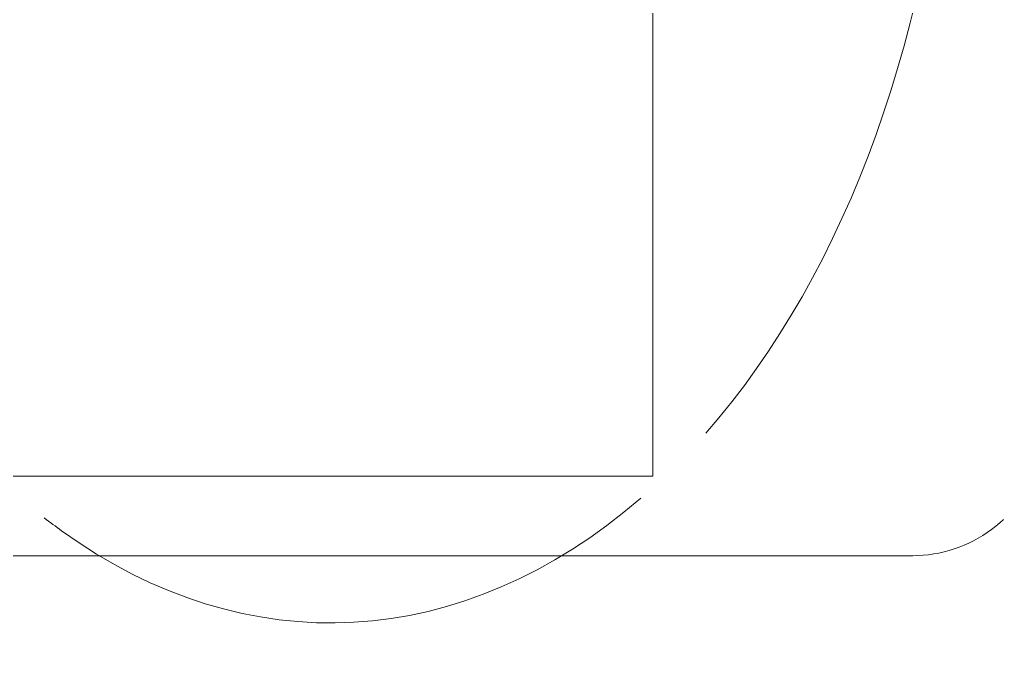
# Model space of a CAD drawing. Header units: metres. Extents: x 147 to 427, y -16 to 162.
# Drawn here: x 329.3497 to 329.5877, y 83.2276 to 83.3835 of the extents above; entities that cross this region are included whole.
import ezdxf

# ---------------------------------------------------------------- set-up
doc = ezdxf.new("R2010")
doc.units = ezdxf.units.M
doc.layers.add('1053_ARQ_BASE_MATADOURO_dwg', color=7, linetype='Continuous', lineweight=5, true_color=0x767676)
doc.layers.add('A-EQUIPAMENTOS', color=7, linetype='Continuous', lineweight=5)
doc.layers.add('P-SANR-FIXT', color=7, linetype='Continuous', lineweight=5)

# ---------------------------------------------------------------- blocks, each defined once
blk = doc.blocks.new('USO_ESG_Cuba lavatório retângular - Uso geral-3647402-TÉRREO 1_20 - Dependente 1')
at = {"layer": 'P-SANR-FIXT', "color": 9, "true_color": 0xc0c0c0}
for p, q in [((-0.2050525168768398, 0.3572648151943151), (-0.2050525168768398, 0.08215698149936179)), ((-0.1858498807490326, 0.3576249999999222), (-0.1858498807490326, 0.1450000000000001)), ((-0.185849880749034, 0.145), (0.1869294648993059, 0.145))]:
    blk.add_line(p, q, dxfattribs=at)
at = {"layer": 'P-SANR-FIXT', "color": 254, "true_color": 0xd3d3d3}
for p, q in [((-0.1200121126368137, 0.145), (-0.1858498807490335, 0.145)), ((0.1210916967870846, 0.145), (-0.1200121126368137, 0.145))]:
    blk.add_line(p, q, dxfattribs=at)
at = {"layer": 'P-SANR-FIXT', "color": 9, "true_color": 0xc0c0c0, "flags": 128}
blk.add_lwpolyline([(-0.2050525168768398, 0.08215698149936179), (-0.2050269639875696, 0.08087950739216468), (-0.2049503461988423, 0.07960407697105656), (-0.2048227860828311, 0.07833273065238755), (-0.2046444877086013, 0.07706750231954429), (-0.2044157363154136, 0.07581041606748767), (-0.2041368978565684, 0.07456348296641808), (-0.2038084184144151, 0.07332869784304386), (-0.2034308234856941, 0.07210803609012546), (-0.203004717142064, 0.0709034505063748), (-0.2025307810624166, 0.06971686817156042), (-0.2020097734436342, 0.06855018736458114), (-0.2014425277866689, 0.06740527452520073), (-0.200829951563629, 0.06628396127025517), (-0.2001730247656629, 0.06518804146169896), (-0.1994727983356601, 0.06411926833716317), (-0.1987303924864635, 0.06307935170593591), (-0.1979469949090968, 0.06206995521272184), (-0.1971238588724628, 0.06109269367666494), (-0.1962623012187392, 0.06014913050743708)], dxfattribs=at)
blk = doc.blocks.new('1053_ARQ_BASE_MATADOURO_dwg_arq geral tgov-4039641-TÉRREO 1_20 - Dependente 1')
at = {"layer": 'A-EQUIPAMENTOS', "color": 9, "true_color": 0xc3c3c3}
for major_axis, ratio, start_param, end_param in [((0, 0.2249999999999941), 0.6666666666665998, 3.791733392186591, 4.643209188305529), ((0, 0.2249999999999945), 0.6666666666665845, 2.692793703076946, 3.665523690144829), ((0, 0.2249999999999945), 0.6666666666665901, 2.661258014826185, 2.69279370307695)]:
    blk.add_ellipse((30.82315178689896, 0.2765506971627474), major_axis=major_axis, ratio=ratio, start_param=start_param, end_param=end_param, dxfattribs=at)
blk = doc.blocks.new('1053_ARQ_BASE_MATADOURO_dwg-3625622-TÉRREO 1_20 - Dependente 1')
blk.add_blockref('1053_ARQ_BASE_MATADOURO_dwg_arq geral tgov-4039641-TÉRREO 1_20 - Dependente 1', (130.2097949645677, 83.1860339743535))

msp = doc.modelspace()

# ---------------------------------------------------------------- block references
at = {"layer": '1053_ARQ_BASE_MATADOURO_dwg', "color": 253, "true_color": 0xaaaaaa}
msp.add_blockref('1053_ARQ_BASE_MATADOURO_dwg-3625622-TÉRREO 1_20 - Dependente 1', (168.3919546120403, 0), dxfattribs=at)
at = {"layer": 'P-SANR-FIXT', "color": 9, "true_color": 0xc0c0c0, "rotation": 89.99999999999818}
msp.add_blockref('USO_ESG_Cuba lavatório retângular - Uso geral-3647402-TÉRREO 1_20 - Dependente 1', (329.6479213804504, 83.45890508121633), dxfattribs=at)

doc.saveas('drawing.dxf')
